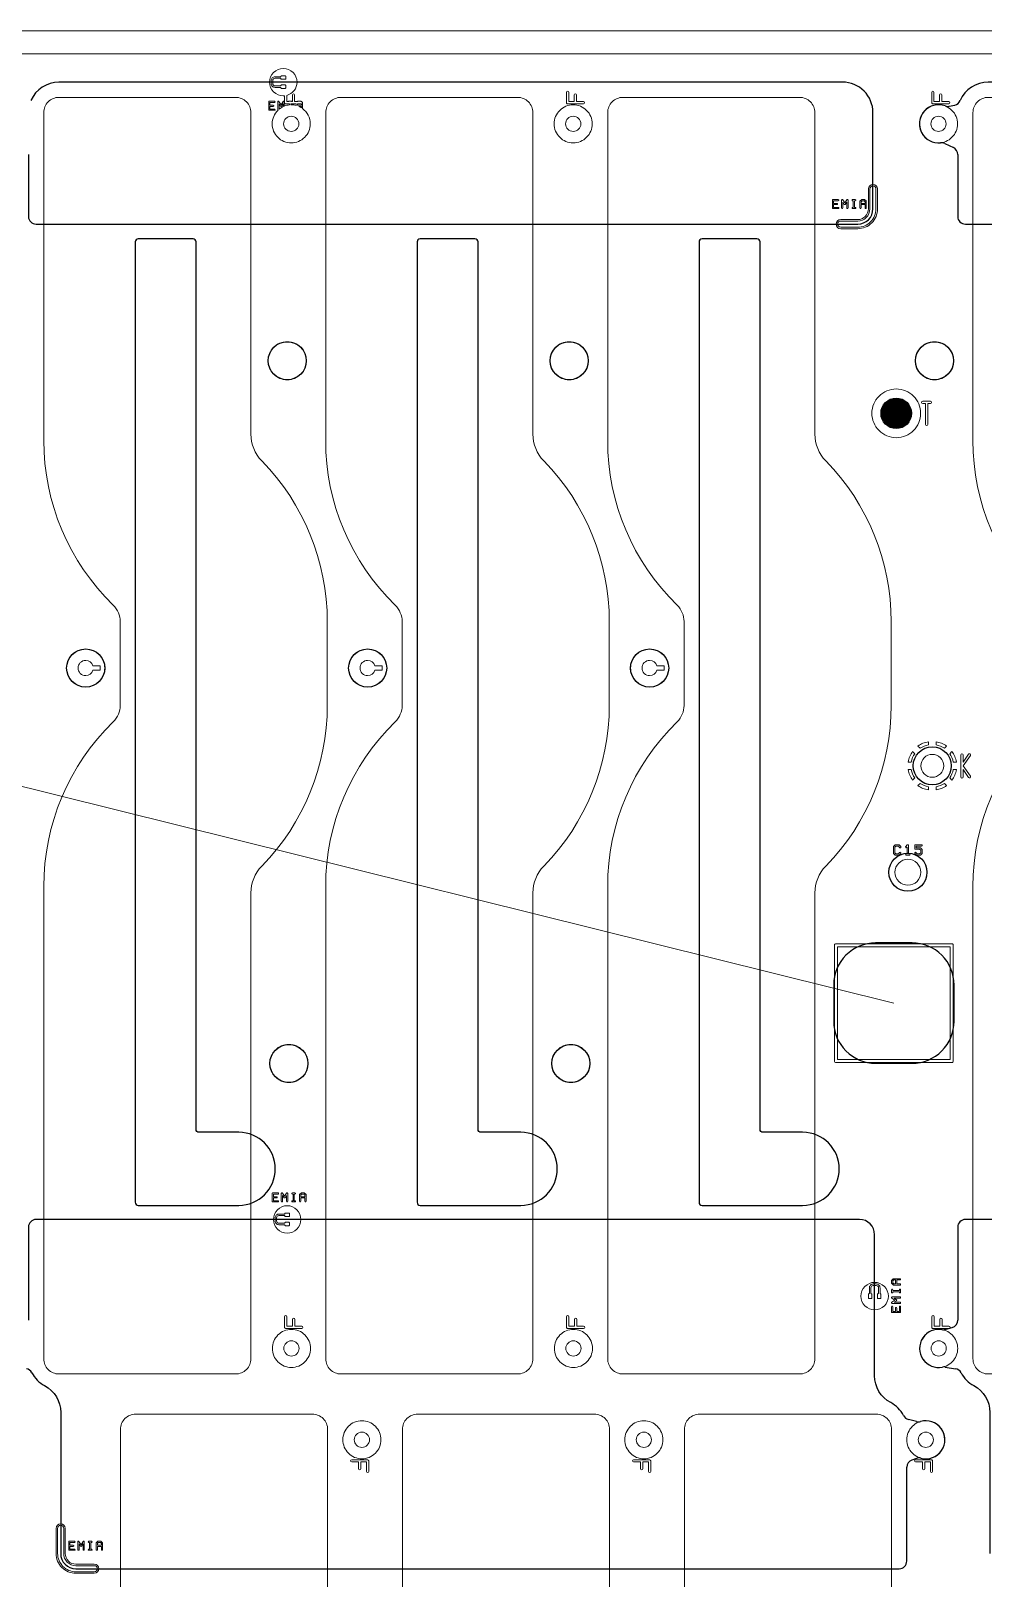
# Model space of a CAD drawing. Extents: x 2864 to 3941, y 2420 to 3182.
# Drawn here: x 3555.5 to 3618, y 2749.6 to 2851.2 of the extents above; entities that cross this region are included whole.
import ezdxf

# ---------------------------------------------------------------- set-up
doc = ezdxf.new("R2010")
doc.units = 0
doc.layers.get('0').update_dxf_attribs({"lineweight": 0})
doc.layers.add('EMI-T', color=6, linetype='Continuous', lineweight=0)
doc.layers.add('備註', color=1, linetype='Continuous', lineweight=0)
doc.layers.add('emia-b-panel_layer1', color=2, linetype='Continuous')
doc.layers.add('peta-b_layer0', color=1, linetype='Continuous')

# ---------------------------------------------------------------- blocks, each defined once
blk = doc.blocks.new('PAD_R1')
at = {"const_width": 0.5}
blk.add_lwpolyline([(0.25, 0, 1), (-0.25, 0, 1)], format="xyb", close=True, dxfattribs=at)

msp = doc.modelspace()

# ---------------------------------------------------------------- linework, layer by layer
for p, q in [((3571.79058, 2846.03856), (3571.79058, 2846.38916)), ((3572.05495, 2846.38916), (3572.05495, 2846.20685)), ((3591.24801, 2846.38469), (3591.76953, 2846.38469)), ((3615.22801, 2846.38469), (3615.74953, 2846.38469)), ((3609.52789, 2839.51322), (3609.61398, 2839.51322)), ((3613.51949, 2803.72363), (3613.37605, 2803.86707)), ((3614.42031, 2804.30387), (3614.42031, 2804.50672)), ((3613.37606, 2801.98567), (3613.51949, 2802.12911)), ((3613.06387, 2797.05352), (3613.16321, 2797.05352)), ((3572.74993, 2774.29431), (3572.83602, 2774.29431)), ((3612.29459, 2768.82892), (3612.55287, 2768.82892)), ((3572.75255, 2765.9833), (3573.27407, 2765.9833)), ((3591.26255, 2765.9833), (3591.78407, 2765.9833)), ((3615.24255, 2765.9833), (3615.76407, 2765.9833)), ((3559.39266, 2751.41883), (3559.47875, 2751.41883))]:
    msp.add_line(p, q)
at = {"linetype": 'Continuous'}
for points in [[(3730.99591, 2849.67637), (3730.99591, 2851.17637), (3500.93836, 2851.17637), (3500.93836, 2849.67637)], [(3573.25496, 2846.30299), (3572.99058, 2846.30299), (3572.99058, 2846.38469), (3573.25496, 2846.38469)], [(3610.26007, 2839.8515), (3609.9957, 2839.8515), (3609.9957, 2839.96711), (3610.05836, 2840.02977), (3610.19741, 2840.02977), (3610.26007, 2839.96711)], [(3615.85146, 2783.64859), (3608.45146, 2783.64859), (3608.45146, 2791.04859), (3615.85146, 2791.04859)], [(3573.48212, 2774.63259), (3573.21774, 2774.63259), (3573.21774, 2774.7482), (3573.28041, 2774.81086), (3573.41945, 2774.81086), (3573.48212, 2774.7482)], [(3612.25459, 2768.90892), (3612.13898, 2768.90892), (3612.07631, 2768.97158), (3612.07631, 2769.11063), (3612.13898, 2769.17329), (3612.25459, 2769.17329)], [(3560.12484, 2751.75711), (3559.86047, 2751.75711), (3559.86047, 2751.87272), (3559.92313, 2751.93538), (3560.06218, 2751.93538), (3560.12484, 2751.87272)]]:
    msp.add_lwpolyline(points, close=True, dxfattribs=at)
for points in [[(3573.83872, 2845.07654, 0.237063), (3573.33495, 2846.07935), (3573.33495, 2846.26299), (3573.33495, 2846.4348, 0.073855), (3573.33335, 2846.44641, 0.467416), (3573.25953, 2846.53469), (3573.25201, 2846.53469), (3573.23715, 2846.54955, 0.200868), (3573.20857, 2846.56127), (3573.03692, 2846.56127, 0.200524), (3573.00839, 2846.54955), (3572.99353, 2846.53469), (3572.81301, 2846.53469), (3572.81301, 2846.98122, 1), (3572.66301, 2846.98122), (3572.66301, 2846.53469), (3572.64654, 2846.53469, 0.317234), (3572.60886, 2846.56127), (3572.52277, 2846.56127), (3572.43668, 2846.56127, 0.317227), (3572.399, 2846.53469), (3572.29149, 2846.53469), (3572.29149, 2846.9439, 0.343204), (3572.97024, 2847.81628, 0.414215), (3572.07024, 2848.71628, 0.414215), (3571.17024, 2847.81628, 0.414215), (3572.07024, 2846.91628, 0.019849), (3572.14149, 2846.91911), (3572.14149, 2846.45969, 0.414241), (3572.21648, 2846.38469), (3572.48277, 2846.38469), (3572.48277, 2846.32204, 0.071789), (3572.13496, 2846.24127)], [(3571.49495, 2845.96471, 1), (3571.49495, 2846.04471), (3571.19058, 2846.04471), (3571.19058, 2846.22299), (3571.40886, 2846.22299, 1), (3571.40886, 2846.30299), (3571.19058, 2846.30299), (3571.19058, 2846.48127), (3571.49495, 2846.48127, 1), (3571.49495, 2846.56127), (3571.15058, 2846.56127, 0.414265), (3571.11059, 2846.52127), (3571.11059, 2846.26299)], [(3571.11059, 2846.26299), (3571.11059, 2846.00471, 0.414265), (3571.15058, 2845.96471), (3571.49495, 2845.96471)], [(3571.92277, 2846.3351), (3571.78387, 2846.54346, 0.743057), (3571.71058, 2846.52117), (3571.71058, 2846.00471, 0.193736), (3571.72174, 2845.97701, 0.203842), (3571.33872, 2845.07654, 0.414215), (3572.58872, 2843.82654, 0.414215), (3573.83872, 2845.07654)], [(3571.79058, 2846.38916), (3571.88949, 2846.2408, 0.535232), (3571.95605, 2846.2408), (3572.05495, 2846.38916)], [(3572.13496, 2846.24127), (3572.13496, 2846.52117, 0.743057), (3572.06167, 2846.54346), (3571.92277, 2846.3351)], [(3572.91059, 2846.28439, 0.065207), (3572.58872, 2846.32654, 0.005286), (3572.56277, 2846.32627), (3572.56277, 2846.38469), (3572.73801, 2846.38469)], [(3591.76953, 2846.38469, 1), (3591.76953, 2846.53469), (3591.32301, 2846.53469), (3591.32301, 2846.98122, 1), (3591.17301, 2846.98122), (3591.17301, 2846.53469), (3590.80149, 2846.53469), (3590.80149, 2847.15506, 1), (3590.65148, 2847.15506), (3590.65148, 2846.45969, 0.414241), (3590.72649, 2846.38469), (3591.24801, 2846.38469)], [(3615.74953, 2846.38469, 1), (3615.74953, 2846.53469), (3615.30301, 2846.53469), (3615.30301, 2846.98122, 1), (3615.15301, 2846.98122), (3615.15301, 2846.53469), (3614.78149, 2846.53469), (3614.78149, 2847.15506, 1), (3614.63149, 2847.15506), (3614.63149, 2846.45969, 0.414241), (3614.70649, 2846.38469), (3615.22801, 2846.38469)], [(3608.50007, 2839.51322, 1), (3608.50007, 2839.59322), (3608.1957, 2839.59322), (3608.1957, 2839.7715), (3608.41398, 2839.7715, 1), (3608.41398, 2839.8515), (3608.1957, 2839.8515), (3608.1957, 2840.02977), (3608.50007, 2840.02977, 1), (3608.50007, 2840.10977), (3608.1557, 2840.10977, 0.414265), (3608.1157, 2840.06977), (3608.1157, 2839.8115)], [(3608.1157, 2839.8115), (3608.1157, 2839.55322, 0.414265), (3608.1557, 2839.51322), (3608.50007, 2839.51322)], [(3608.92789, 2839.88361), (3608.78898, 2840.09196, 0.743057), (3608.7157, 2840.06967), (3608.7157, 2839.55322, 1), (3608.7957, 2839.55322), (3608.7957, 2839.93766)], [(3608.7957, 2839.93766), (3608.8946, 2839.78931, 0.535232), (3608.96117, 2839.78931), (3609.06007, 2839.93766)], [(3609.14007, 2839.55322), (3609.14007, 2840.06967, 0.743057), (3609.06679, 2840.09196), (3608.92789, 2839.88361)], [(3609.06007, 2839.93766), (3609.06007, 2839.55322, 1), (3609.14007, 2839.55322)], [(3609.61398, 2839.51322, 1), (3609.61398, 2839.59322), (3609.56789, 2839.59322), (3609.56789, 2840.02977), (3609.61398, 2840.02977, 1), (3609.61398, 2840.10977), (3609.52789, 2840.10977), (3609.44179, 2840.10977, 1), (3609.44179, 2840.02977), (3609.48788, 2840.02977), (3609.48788, 2839.59322), (3609.44179, 2839.59322, 1), (3609.44179, 2839.51322), (3609.52789, 2839.51322)], [(3610.34007, 2839.55322), (3610.34007, 2839.8115), (3610.34007, 2839.98339, 0.200868), (3610.32836, 2840.01197), (3610.24226, 2840.09806, 0.200868), (3610.21369, 2840.10977), (3610.04208, 2840.10977, 0.200868), (3610.01351, 2840.09806), (3609.92741, 2840.01197, 0.200868), (3609.9157, 2839.98339), (3609.9157, 2839.8115)], [(3609.9157, 2839.8115), (3609.9157, 2839.55322, 1), (3609.9957, 2839.55322), (3609.9957, 2839.7715), (3610.26007, 2839.7715), (3610.26007, 2839.55322, 1), (3610.34007, 2839.55322)], [(3613.08996, 2803.17637), (3613.29281, 2803.17637, -0.106992), (3613.51949, 2803.72363)], [(3613.72961, 2804.22062), (3613.87305, 2804.07719, -0.106991), (3614.42031, 2804.30387)], [(3614.92031, 2804.50672), (3614.92031, 2804.30387, -0.106992), (3615.46757, 2804.07719), (3615.61101, 2804.22062)], [(3615.96456, 2803.86707), (3615.82112, 2803.72363, -0.106991), (3616.0478, 2803.17637), (3616.25066, 2803.17637)], [(3616.68764, 2803.16194), (3616.68764, 2803.64129, 1), (3616.53764, 2803.64129), (3616.53764, 2802.20089, 1), (3616.68764, 2802.20089), (3616.68764, 2802.68024)], [(3617.17107, 2802.24347), (3616.70375, 2802.92109), (3617.17107, 2803.59871, 1), (3617.04759, 2803.68387), (3616.68764, 2803.16194)], [(3613.51949, 2802.12911, -0.106993), (3613.29281, 2802.67637), (3613.08996, 2802.67637)], [(3616.25066, 2802.67637), (3616.0478, 2802.67637, -0.106992), (3615.82112, 2802.12911), (3615.96456, 2801.98567)], [(3616.68764, 2802.68024), (3617.04759, 2802.15831, 1), (3617.17107, 2802.24347)], [(3614.42031, 2801.34602), (3614.42031, 2801.54887, -0.106992), (3613.87305, 2801.77556), (3613.72961, 2801.63212)], [(3615.61101, 2801.63212), (3615.46757, 2801.77556, -0.106991), (3614.92031, 2801.54887), (3614.92031, 2801.34602)], [(3613.16321, 2797.05352, 1), (3613.16321, 2797.15352), (3613.11387, 2797.15352), (3613.11387, 2797.69954, 0.669786), (3613.02836, 2797.73474), (3612.92918, 2797.63556, 1), (3612.99989, 2797.56485), (3613.01387, 2797.57883)], [(3613.01387, 2797.57883), (3613.01387, 2797.15352), (3612.96454, 2797.15352, 1), (3612.96454, 2797.05352), (3613.06387, 2797.05352)], [(3571.72212, 2774.29431, 1), (3571.72212, 2774.37431), (3571.41774, 2774.37431), (3571.41774, 2774.55259), (3571.63602, 2774.55259, 1), (3571.63602, 2774.63259), (3571.41774, 2774.63259), (3571.41774, 2774.81086), (3571.72212, 2774.81086, 1), (3571.72212, 2774.89086), (3571.37774, 2774.89086, 0.414265), (3571.33775, 2774.85086), (3571.33775, 2774.59259)], [(3571.33775, 2774.59259), (3571.33775, 2774.33431, 0.414265), (3571.37774, 2774.29431), (3571.72212, 2774.29431)], [(3572.14993, 2774.6647), (3572.01103, 2774.87305, 0.743057), (3571.93774, 2774.85076), (3571.93774, 2774.33431, 1), (3572.01775, 2774.33431), (3572.01775, 2774.71875)], [(3572.01775, 2774.71875), (3572.11665, 2774.5704, 0.535232), (3572.18321, 2774.5704), (3572.28212, 2774.71875)], [(3572.36212, 2774.33431), (3572.36212, 2774.85076, 0.743057), (3572.28883, 2774.87305), (3572.14993, 2774.6647)], [(3572.28212, 2774.71875), (3572.28212, 2774.33431, 1), (3572.36212, 2774.33431)], [(3572.83602, 2774.29431, 1), (3572.83602, 2774.37431), (3572.78993, 2774.37431), (3572.78993, 2774.81086), (3572.83602, 2774.81086, 1), (3572.83602, 2774.89086), (3572.74993, 2774.89086), (3572.66384, 2774.89086, 1), (3572.66384, 2774.81086), (3572.70993, 2774.81086), (3572.70993, 2774.37431), (3572.66384, 2774.37431, 1), (3572.66384, 2774.29431), (3572.74993, 2774.29431)], [(3573.56211, 2774.33431), (3573.56211, 2774.59259), (3573.56211, 2774.76448, 0.200868), (3573.5504, 2774.79306), (3573.46431, 2774.87915, 0.200868), (3573.43574, 2774.89086), (3573.26412, 2774.89086, 0.200868), (3573.23555, 2774.87915), (3573.14946, 2774.79306, 0.200868), (3573.13775, 2774.76448), (3573.13775, 2774.59259)], [(3573.13775, 2774.59259), (3573.13775, 2774.33431, 1), (3573.21774, 2774.33431), (3573.21774, 2774.55259), (3573.48212, 2774.55259), (3573.48212, 2774.33431, 1), (3573.56211, 2774.33431)], [(3612.55287, 2768.82892, 1), (3612.55287, 2768.90892), (3612.33459, 2768.90892), (3612.33459, 2769.17329), (3612.55287, 2769.17329, 1), (3612.55287, 2769.25329), (3612.29459, 2769.25329), (3612.1227, 2769.25329, 0.200868), (3612.09412, 2769.24157), (3612.00803, 2769.15548, 0.200868), (3611.99631, 2769.12691), (3611.99631, 2768.9553, 0.200868), (3612.00803, 2768.92673), (3612.09412, 2768.84063, 0.200868), (3612.1227, 2768.82892), (3612.29459, 2768.82892)], [(3612.59287, 2768.35501), (3612.59287, 2768.4411), (3612.59287, 2768.5272, 1), (3612.51287, 2768.5272), (3612.51287, 2768.4811), (3612.07631, 2768.4811), (3612.07631, 2768.5272, 1), (3611.99631, 2768.5272), (3611.99631, 2768.4411)], [(3611.99631, 2768.4411), (3611.99631, 2768.35501, 1), (3612.07631, 2768.35501), (3612.07631, 2768.4011), (3612.51287, 2768.4011), (3612.51287, 2768.35501, 1), (3612.59287, 2768.35501)], [(3612.16842, 2767.97329), (3612.55287, 2767.97329, 1), (3612.55287, 2768.05329), (3612.03642, 2768.05329, 0.743057), (3612.01413, 2767.98001), (3612.22248, 2767.8411)], [(3612.22248, 2767.8411), (3612.01413, 2767.7022, 0.743057), (3612.03642, 2767.62892), (3612.55287, 2767.62892)], [(3612.59287, 2767.06892), (3612.59287, 2767.41329, 1), (3612.51287, 2767.41329), (3612.51287, 2767.10892), (3612.33459, 2767.10892), (3612.33459, 2767.3272, 1), (3612.25459, 2767.3272), (3612.25459, 2767.10892), (3612.07631, 2767.10892), (3612.07631, 2767.41329, 1), (3611.99631, 2767.41329), (3611.99631, 2767.06892, 0.414265), (3612.03632, 2767.02892), (3612.29459, 2767.02892)], [(3612.16843, 2767.70892), (3612.31678, 2767.80782, 0.535232), (3612.31678, 2767.87439), (3612.16842, 2767.97329)], [(3612.55287, 2767.62892, 1), (3612.55287, 2767.70892), (3612.16843, 2767.70892)], [(3612.29459, 2767.02892), (3612.55287, 2767.02892, 0.414265), (3612.59287, 2767.06892)], [(3573.27407, 2765.9833, 1), (3573.27407, 2766.1333), (3572.82755, 2766.1333), (3572.82755, 2766.57982, 1), (3572.67755, 2766.57982), (3572.67755, 2766.1333), (3572.30602, 2766.1333), (3572.30602, 2766.75366, 1), (3572.15603, 2766.75366), (3572.15603, 2766.0583, 0.414241), (3572.23103, 2765.9833), (3572.75255, 2765.9833)], [(3591.78407, 2765.9833, 1), (3591.78407, 2766.1333), (3591.33755, 2766.1333), (3591.33755, 2766.57982, 1), (3591.18755, 2766.57982), (3591.18755, 2766.1333), (3590.81603, 2766.1333), (3590.81603, 2766.75366, 1), (3590.66602, 2766.75366), (3590.66602, 2766.0583, 0.414241), (3590.74102, 2765.9833), (3591.26255, 2765.9833)], [(3615.76407, 2765.9833, 1), (3615.76407, 2766.1333), (3615.31755, 2766.1333), (3615.31755, 2766.57982, 1), (3615.16755, 2766.57982), (3615.16755, 2766.1333), (3614.79602, 2766.1333), (3614.79602, 2766.75366, 1), (3614.64603, 2766.75366), (3614.64603, 2766.0583, 0.414241), (3614.72103, 2765.9833), (3615.24255, 2765.9833)], [(3558.36484, 2751.41883, 1), (3558.36484, 2751.49883), (3558.06047, 2751.49883), (3558.06047, 2751.67711), (3558.27875, 2751.67711, 1), (3558.27875, 2751.75711), (3558.06047, 2751.75711), (3558.06047, 2751.93538), (3558.36484, 2751.93538, 1), (3558.36484, 2752.01538), (3558.02047, 2752.01538, 0.414265), (3557.98047, 2751.97538), (3557.98047, 2751.71711)], [(3558.79266, 2751.78922), (3558.65376, 2751.99757, 0.743057), (3558.58047, 2751.97528), (3558.58047, 2751.45883, 1), (3558.66047, 2751.45883), (3558.66047, 2751.84327)], [(3558.66047, 2751.84327), (3558.75937, 2751.69492, 0.535232), (3558.82594, 2751.69492), (3558.92484, 2751.84327)], [(3559.00484, 2751.45883), (3559.00484, 2751.97528, 0.743057), (3558.93156, 2751.99757), (3558.79266, 2751.78922)], [(3558.92484, 2751.84327), (3558.92484, 2751.45883, 1), (3559.00484, 2751.45883)], [(3559.47875, 2751.41883, 1), (3559.47875, 2751.49883), (3559.43266, 2751.49883), (3559.43266, 2751.93538), (3559.47875, 2751.93538, 1), (3559.47875, 2752.01538), (3559.39266, 2752.01538), (3559.30657, 2752.01538, 1), (3559.30657, 2751.93538), (3559.35266, 2751.93538), (3559.35266, 2751.49883), (3559.30657, 2751.49883, 1), (3559.30657, 2751.41883), (3559.39266, 2751.41883)], [(3560.20484, 2751.45883), (3560.20484, 2751.71711), (3560.20484, 2751.889, 0.200868), (3560.19313, 2751.91758), (3560.10704, 2752.00367, 0.200868), (3560.07846, 2752.01538), (3559.90685, 2752.01538, 0.200868), (3559.87828, 2752.00367), (3559.79219, 2751.91758, 0.200868), (3559.78047, 2751.889), (3559.78047, 2751.71711)], [(3557.98047, 2751.71711), (3557.98047, 2751.45883, 0.414265), (3558.02047, 2751.41883), (3558.36484, 2751.41883)], [(3559.78047, 2751.71711), (3559.78047, 2751.45883, 1), (3559.86047, 2751.45883), (3559.86047, 2751.67711), (3560.12484, 2751.67711), (3560.12484, 2751.45883, 1), (3560.20484, 2751.45883)]]:
    msp.add_lwpolyline(points, format="xyb", dxfattribs=at)
for points in [[(3572.23274, 2847.45378, -0.414253), (3572.18274, 2847.40378), (3571.95774, 2847.40378, -0.414253), (3571.90774, 2847.45378), (3571.90774, 2847.47054), (3571.52447, 2847.47054, -0.414222), (3571.27447, 2847.72054), (3571.27447, 2847.92054, -0.414222), (3571.52447, 2848.17054), (3571.90774, 2848.17054), (3571.90774, 2848.17878, -0.414253), (3571.95774, 2848.22878), (3572.18274, 2848.22878, -0.414253), (3572.23274, 2848.17878), (3572.23274, 2848.05378, -0.414253), (3572.18274, 2848.00378), (3571.95774, 2848.00378, -0.414253), (3571.90774, 2848.05378), (3571.90774, 2848.07054), (3571.52447, 2848.07054, 0.414224), (3571.37447, 2847.92054), (3571.37447, 2847.72054, 0.414224), (3571.52447, 2847.57054), (3571.90774, 2847.57054), (3571.90774, 2847.57878, -0.414253), (3571.95774, 2847.62878), (3572.18274, 2847.62878, -0.414253), (3572.23274, 2847.57878)], [(3574.95848, 2806.89485), (3574.95848, 2812.39471, 0.196007), (3570.65467, 2822.952, -0.196009), (3569.94198, 2824.69974), (3569.94198, 2845.81629, 0.414215), (3568.94198, 2846.81628), (3557.34206, 2846.81628, 0.414215), (3556.34206, 2845.81629), (3556.34206, 2824.28521, 0.202321), (3560.90556, 2813.46875, -0.202214), (3561.35856, 2812.39471), (3561.35856, 2806.89485, -0.202309), (3560.90517, 2805.82043, 0.202312), (3556.34206, 2795.00435), (3556.34206, 2763.99628, 0.414215), (3557.34206, 2762.99628), (3568.94198, 2762.99628, 0.414215), (3569.94198, 2763.99628), (3569.94198, 2794.58982, -0.196013), (3570.6547, 2796.33759, 0.196007)], [(3593.46848, 2806.89485), (3593.46848, 2812.39471, 0.196007), (3589.16467, 2822.952, -0.196009), (3588.45198, 2824.69974), (3588.45198, 2845.81629, 0.414215), (3587.45198, 2846.81628), (3575.85205, 2846.81628, 0.414215), (3574.85206, 2845.81629), (3574.85206, 2824.28521, 0.202321), (3579.41555, 2813.46875, -0.202214), (3579.86856, 2812.39471), (3579.86856, 2806.89485, -0.202309), (3579.41517, 2805.82043, 0.202312), (3574.85206, 2795.00435), (3574.85206, 2763.99628, 0.414215), (3575.85205, 2762.99628), (3587.45198, 2762.99628, 0.414215), (3588.45198, 2763.99628), (3588.45198, 2794.58982, -0.196013), (3589.1647, 2796.33759, 0.196007)], [(3592.34872, 2845.07654, 0.414215), (3591.09872, 2846.32654, 0.414215), (3589.84872, 2845.07654, 0.414215), (3591.09872, 2843.82654, 0.414215)], [(3611.97848, 2806.89485), (3611.97848, 2812.39471, 0.196007), (3607.67467, 2822.952, -0.196009), (3606.96198, 2824.69974), (3606.96198, 2845.81629, 0.414215), (3605.96198, 2846.81628), (3594.36206, 2846.81628, 0.414215), (3593.36206, 2845.81629), (3593.36206, 2824.28521, 0.202321), (3597.92555, 2813.46875, -0.202214), (3598.37856, 2812.39471), (3598.37856, 2806.89485, -0.202309), (3597.92517, 2805.82043, 0.202312), (3593.36206, 2795.00435), (3593.36206, 2763.99628, 0.414215), (3594.36206, 2762.99628), (3605.96198, 2762.99628, 0.414215), (3606.96198, 2763.99628), (3606.96198, 2794.58982, -0.196013), (3607.6747, 2796.33759, 0.196007)], [(3616.32872, 2845.07654, 0.414215), (3615.07872, 2846.32654, 0.414215), (3613.82872, 2845.07654, 0.414215), (3615.07872, 2843.82654, 0.414215)], [(3635.95848, 2806.89485), (3635.95848, 2812.39471, 0.196007), (3631.65467, 2822.952, -0.196009), (3630.94198, 2824.69974), (3630.94198, 2845.81629, 0.414215), (3629.94198, 2846.81628), (3618.34206, 2846.81628, 0.414215), (3617.34206, 2845.81629), (3617.34206, 2824.28521, 0.202321), (3621.90556, 2813.46875, -0.202214), (3622.35856, 2812.39471), (3622.35856, 2806.89485, -0.202309), (3621.90517, 2805.82043, 0.202312), (3617.34206, 2795.00435), (3617.34206, 2763.99628, 0.414215), (3618.34206, 2762.99628), (3629.94198, 2762.99628, 0.414215), (3630.94198, 2763.99628), (3630.94198, 2794.58982, -0.196013), (3631.6547, 2796.33759, 0.196007)], [(3573.08872, 2845.07654, -0.414217), (3572.58872, 2844.57654, -0.414217), (3572.08872, 2845.07654, -0.414217), (3572.58872, 2845.57654, -0.414217)], [(3591.59872, 2845.07654, -0.414217), (3591.09872, 2844.57654, -0.414217), (3590.59872, 2845.07654, -0.414217), (3591.09872, 2845.57654, -0.414217)], [(3615.57872, 2845.07654, -0.414217), (3615.07872, 2844.57654, -0.414217), (3614.57872, 2845.07654, -0.414217), (3615.07872, 2845.57654, -0.414217)], [(3611.07594, 2839.49169), (3611.07594, 2840.80452, 1), (3610.47594, 2840.80452), (3610.47594, 2839.49169, -0.414216), (3609.77594, 2838.79169), (3608.65797, 2838.79169, 1), (3608.65797, 2838.19169), (3609.77594, 2838.19169, 0.414215)], [(3610.97594, 2839.49169, -0.414215), (3609.77594, 2838.29169), (3608.65797, 2838.29169, -1), (3608.65797, 2838.69169), (3609.77594, 2838.69169, 0.414216), (3610.57594, 2839.49169), (3610.57594, 2840.80452, -1), (3610.97594, 2840.80452)], [(3573.57534, 2829.52054, 0.414215), (3572.32534, 2830.77054, 0.414215), (3571.07534, 2829.52054, 0.414215), (3572.32534, 2828.27054, 0.414215)], [(3592.08534, 2829.52054, 0.414215), (3590.83534, 2830.77054, 0.414215), (3589.58534, 2829.52054, 0.414215), (3590.83534, 2828.27054, 0.414215)], [(3616.06534, 2829.52054, 0.414215), (3614.81534, 2830.77054, 0.414215), (3613.56534, 2829.52054, 0.414215), (3614.81534, 2828.27054, 0.414215)], [(3613.90569, 2826.07085, 0.414214), (3612.30574, 2827.6708, 0.414214), (3610.7058, 2826.07085, 0.414214), (3612.30574, 2824.47091, 0.414214)], [(3614.54476, 2826.71077, 1), (3614.54476, 2826.86077), (3614.29642, 2826.86077), (3614.04807, 2826.86077, 1), (3614.04807, 2826.71077), (3614.22142, 2826.71077), (3614.22142, 2825.34537, 1), (3614.37142, 2825.34537), (3614.37142, 2826.71077)], [(3560.34652, 2809.34782, 0.414215), (3559.09652, 2810.59782, 0.414215), (3557.84652, 2809.34782, 0.414215), (3559.09652, 2808.09782, 0.414215)], [(3560.04766, 2809.19782), (3559.57349, 2809.19782, -0.327544), (3559.09652, 2808.84782, -0.414217), (3558.59652, 2809.34782, -0.414217), (3559.09652, 2809.84782, -0.327542), (3559.57349, 2809.49782), (3560.04766, 2809.49782)], [(3578.85652, 2809.34782, 0.414215), (3577.60652, 2810.59782, 0.414215), (3576.35652, 2809.34782, 0.414215), (3577.60652, 2808.09782, 0.414215)], [(3578.55767, 2809.19782), (3578.08349, 2809.19782, -0.327544), (3577.60652, 2808.84782, -0.414217), (3577.10652, 2809.34782, -0.414217), (3577.60652, 2809.84782, -0.327542), (3578.08349, 2809.49782), (3578.55767, 2809.49782)], [(3597.36652, 2809.34782, 0.414215), (3596.11652, 2810.59782, 0.414215), (3594.86652, 2809.34782, 0.414215), (3596.11652, 2808.09782, 0.414215)], [(3597.06766, 2809.19782), (3596.59349, 2809.19782, -0.327544), (3596.11652, 2808.84782, -0.414217), (3595.61652, 2809.34782, -0.414217), (3596.11652, 2809.84782, -0.327542), (3596.59349, 2809.49782), (3597.06766, 2809.49782)], [(3615.42031, 2802.92637, 0.414216), (3614.67031, 2803.67637, 0.414216), (3613.92031, 2802.92637, 0.414216), (3614.67031, 2802.17637, 0.414216)], [(3612.5979, 2797.1675, 1), (3612.52719, 2797.23821), (3612.4425, 2797.15352), (3612.28525, 2797.15352), (3612.2152, 2797.22356), (3612.2152, 2797.57949), (3612.28525, 2797.64954), (3612.4425, 2797.64954), (3612.52719, 2797.56485, 1), (3612.5979, 2797.63556), (3612.49872, 2797.73474, 0.200121), (3612.46321, 2797.74954), (3612.26453, 2797.74954, 0.200121), (3612.22903, 2797.73474), (3612.13, 2797.63571, 0.200121), (3612.1152, 2797.6002), (3612.1152, 2797.20285, 0.200121), (3612.13, 2797.16734), (3612.22903, 2797.06832, 0.200121), (3612.26453, 2797.05352), (3612.46321, 2797.05352, 0.200121), (3612.49872, 2797.06832)], [(3614.01255, 2797.20285), (3614.01255, 2797.40153, 0.200121), (3613.99775, 2797.43704), (3613.89872, 2797.53607, 0.200121), (3613.86321, 2797.55087), (3613.6152, 2797.55087), (3613.6152, 2797.64954), (3613.96255, 2797.64954, 1), (3613.96255, 2797.74954), (3613.5652, 2797.74954, 0.414253), (3613.5152, 2797.69954), (3613.5152, 2797.50087, 0.414253), (3613.5652, 2797.45087), (3613.8425, 2797.45087), (3613.91255, 2797.38082), (3613.91255, 2797.22356), (3613.8425, 2797.15352), (3613.68524, 2797.15352), (3613.60055, 2797.23821, 1), (3613.52984, 2797.1675), (3613.62903, 2797.06832, 0.200121), (3613.66453, 2797.05352), (3613.86321, 2797.05352, 0.200121), (3613.89872, 2797.06832), (3613.99775, 2797.16734, 0.200121)], [(3613.91912, 2795.93687, 0.414215), (3613.06912, 2796.78687, 0.414215), (3612.21912, 2795.93687, 0.414215), (3613.06912, 2795.08687, 0.414215)], [(3616.05146, 2783.54859), (3616.05146, 2791.14859, 0.414228), (3615.95146, 2791.24859), (3608.35146, 2791.24859, 0.414228), (3608.25146, 2791.14859), (3608.25146, 2783.54859, 0.414228), (3608.35146, 2783.44859), (3615.95146, 2783.44859, 0.414228)], [(3573.68455, 2783.38345, 0.414215), (3572.43455, 2784.63345, 0.414215), (3571.18455, 2783.38345, 0.414215), (3572.43455, 2782.13345, 0.414215)], [(3592.19455, 2783.38345, 0.414215), (3590.94455, 2784.63345, 0.414215), (3589.69455, 2783.38345, 0.414215), (3590.94455, 2782.13345, 0.414215)], [(3573.22364, 2773.14358, 0.414215), (3572.32364, 2774.04358, 0.414215), (3571.42364, 2773.14358, 0.414215), (3572.32364, 2772.24358, 0.414215)], [(3572.48614, 2772.78108, -0.414253), (3572.43614, 2772.73108), (3572.21114, 2772.73108, -0.414253), (3572.16114, 2772.78108), (3572.16114, 2772.79784), (3571.77787, 2772.79784, -0.414222), (3571.52787, 2773.04784), (3571.52787, 2773.24784, -0.414222), (3571.77787, 2773.49784), (3572.16114, 2773.49784), (3572.16114, 2773.50608, -0.414253), (3572.21114, 2773.55608), (3572.43614, 2773.55608, -0.414253), (3572.48614, 2773.50608), (3572.48614, 2773.38108, -0.414253), (3572.43614, 2773.33108), (3572.21114, 2773.33108, -0.414253), (3572.16114, 2773.38108), (3572.16114, 2773.39784), (3571.77787, 2773.39784, 0.414224), (3571.62787, 2773.24784), (3571.62787, 2773.04784, 0.414224), (3571.77787, 2772.89784), (3572.16114, 2772.89784), (3572.16114, 2772.90608, -0.414253), (3572.21114, 2772.95608), (3572.43614, 2772.95608, -0.414253), (3572.48614, 2772.90608)], [(3611.78701, 2768.11002, 0.414215), (3610.88701, 2769.01002, 0.414215), (3609.98701, 2768.11002, 0.414215), (3610.88701, 2767.21002, 0.414215)], [(3611.29951, 2767.99752, -0.414253), (3611.24951, 2767.94752), (3611.12451, 2767.94752, -0.414253), (3611.07451, 2767.99752), (3611.07451, 2768.22252, -0.414253), (3611.12451, 2768.27252), (3611.14126, 2768.27252), (3611.14126, 2768.65579, 0.414224), (3610.99126, 2768.80579), (3610.79126, 2768.80579, 0.414224), (3610.64126, 2768.65579), (3610.64126, 2768.27252), (3610.64951, 2768.27252, -0.414253), (3610.69951, 2768.22252), (3610.69951, 2767.99752, -0.414253), (3610.64951, 2767.94752), (3610.52451, 2767.94752, -0.414253), (3610.47451, 2767.99752), (3610.47451, 2768.22252, -0.414253), (3610.52451, 2768.27252), (3610.54126, 2768.27252), (3610.54126, 2768.65579, -0.414222), (3610.79126, 2768.90579), (3610.99126, 2768.90579, -0.414222), (3611.24126, 2768.65579), (3611.24126, 2768.27252), (3611.24951, 2768.27252, -0.414253), (3611.29951, 2768.22252)], [(3573.85326, 2764.67514, 0.414215), (3572.60326, 2765.92514, 0.414215), (3571.35326, 2764.67514, 0.414215), (3572.60326, 2763.42514, 0.414215)], [(3573.10326, 2764.67514, -0.414217), (3572.60326, 2764.17514, -0.414217), (3572.10326, 2764.67514, -0.414217), (3572.60326, 2765.17514, -0.414217)], [(3592.36326, 2764.67514, 0.414215), (3591.11326, 2765.92514, 0.414215), (3589.86326, 2764.67514, 0.414215), (3591.11326, 2763.42514, 0.414215)], [(3591.61326, 2764.67514, -0.414217), (3591.11326, 2764.17514, -0.414217), (3590.61326, 2764.67514, -0.414217), (3591.11326, 2765.17514, -0.414217)], [(3616.34326, 2764.67514, 0.414215), (3615.09326, 2765.92514, 0.414215), (3613.84326, 2764.67514, 0.414215), (3615.09326, 2763.42514, 0.414215)], [(3615.59326, 2764.67514, -0.414217), (3615.09326, 2764.17514, -0.414217), (3614.59326, 2764.67514, -0.414217), (3615.09326, 2765.17514, -0.414217)], [(3574.97856, 2677.53646), (3574.97856, 2699.06753, 0.202321), (3570.41506, 2709.88399, -0.202214), (3569.96206, 2710.95803), (3569.96206, 2716.45789, -0.202309), (3570.41545, 2717.53231, 0.202312), (3574.97856, 2728.3484), (3574.97856, 2759.35646, 0.414215), (3573.97856, 2760.35646), (3562.37863, 2760.35646, 0.414215), (3561.37864, 2759.35646), (3561.37864, 2728.76292, -0.196013), (3560.66591, 2727.01515, 0.196007), (3556.36213, 2716.45789), (3556.36213, 2710.95803, 0.196007), (3560.66594, 2700.40074, -0.196009), (3561.37864, 2698.653), (3561.37864, 2677.53646, 0.414215), (3562.37863, 2676.53646), (3573.97856, 2676.53646, 0.414215)], [(3593.48856, 2677.53646), (3593.48856, 2699.06753, 0.202321), (3588.92506, 2709.88399, -0.202214), (3588.47206, 2710.95803), (3588.47206, 2716.45789, -0.202309), (3588.92545, 2717.53231, 0.202312), (3593.48856, 2728.3484), (3593.48856, 2759.35646, 0.414215), (3592.48856, 2760.35646), (3580.88863, 2760.35646, 0.414215), (3579.88863, 2759.35646), (3579.88863, 2728.76292, -0.196013), (3579.17591, 2727.01515, 0.196007), (3574.87214, 2716.45789), (3574.87214, 2710.95803, 0.196007), (3579.17594, 2700.40074, -0.196009), (3579.88863, 2698.653), (3579.88863, 2677.53646, 0.414215), (3580.88863, 2676.53646), (3592.48856, 2676.53646, 0.414215)], [(3578.47736, 2758.6776, 0.414215), (3577.22736, 2759.9276, 0.414215), (3575.97736, 2758.6776, 0.414215), (3577.22736, 2757.4276, 0.414215)], [(3611.99856, 2677.53646), (3611.99856, 2699.06753, 0.202321), (3607.43506, 2709.88399, -0.202214), (3606.98206, 2710.95803), (3606.98206, 2716.45789, -0.202309), (3607.43545, 2717.53231, 0.202312), (3611.99856, 2728.3484), (3611.99856, 2759.35646, 0.414215), (3610.99856, 2760.35646), (3599.39863, 2760.35646, 0.414215), (3598.39864, 2759.35646), (3598.39864, 2728.76292, -0.196013), (3597.68591, 2727.01515, 0.196007), (3593.38213, 2716.45789), (3593.38213, 2710.95803, 0.196007), (3597.68594, 2700.40074, -0.196009), (3598.39864, 2698.653), (3598.39864, 2677.53646, 0.414215), (3599.39863, 2676.53646), (3610.99856, 2676.53646, 0.414215)], [(3596.98735, 2758.6776, 0.414215), (3595.73735, 2759.9276, 0.414215), (3594.48735, 2758.6776, 0.414215), (3595.73735, 2757.4276, 0.414215)], [(3615.49736, 2758.6776, 0.414215), (3614.24736, 2759.9276, 0.414215), (3612.99735, 2758.6776, 0.414215), (3614.24736, 2757.4276, 0.414215)], [(3577.72736, 2758.6776, -0.414217), (3577.22736, 2758.1776, -0.414217), (3576.72736, 2758.6776, -0.414217), (3577.22736, 2759.1776, -0.414217)], [(3596.23735, 2758.6776, -0.414217), (3595.73735, 2758.1776, -0.414217), (3595.23735, 2758.6776, -0.414217), (3595.73735, 2759.1776, -0.414217)], [(3614.74736, 2758.6776, -0.414217), (3614.24736, 2758.1776, -0.414217), (3613.74736, 2758.6776, -0.414217), (3614.24736, 2759.1776, -0.414217)], [(3577.67459, 2756.59908), (3577.67459, 2757.29445, 0.414241), (3577.59959, 2757.36945), (3577.07806, 2757.36945), (3576.55654, 2757.36945, 1), (3576.55654, 2757.21945), (3577.00307, 2757.21945), (3577.00307, 2756.77293, 1), (3577.15307, 2756.77293), (3577.15307, 2757.21945), (3577.52459, 2757.21945), (3577.52459, 2756.59908, 1)], [(3596.18459, 2756.59908), (3596.18459, 2757.29445, 0.414241), (3596.10959, 2757.36945), (3595.58807, 2757.36945), (3595.06654, 2757.36945, 1), (3595.06654, 2757.21945), (3595.51306, 2757.21945), (3595.51306, 2756.77293, 1), (3595.66306, 2756.77293), (3595.66306, 2757.21945), (3596.03459, 2757.21945), (3596.03459, 2756.59908, 1)], [(3614.69459, 2756.59908), (3614.69459, 2757.29445, 0.414241), (3614.61959, 2757.36945), (3614.09807, 2757.36945), (3613.57654, 2757.36945, 1), (3613.57654, 2757.21945), (3614.02307, 2757.21945), (3614.02307, 2756.77293, 1), (3614.17306, 2756.77293), (3614.17306, 2757.21945), (3614.54459, 2757.21945), (3614.54459, 2756.59908, 1)], [(3559.66075, 2749.90916, 1), (3559.66075, 2750.50916), (3558.4536, 2750.50916, -0.414216), (3557.75361, 2751.20916), (3557.75361, 2752.86138, 1), (3557.15361, 2752.86138), (3557.15361, 2751.20916, 0.414215), (3558.4536, 2749.90916)], [(3559.66075, 2750.00916), (3558.4536, 2750.00916, -0.414215), (3557.25361, 2751.20916), (3557.25361, 2752.86138, -1), (3557.65361, 2752.86138), (3557.65361, 2751.20916, 0.414216), (3558.4536, 2750.40916), (3559.66075, 2750.40916, -1)]]:
    msp.add_lwpolyline(points, format="xyb", close=True, dxfattribs=at)
for points in [[(3572.73801, 2846.38469), (3572.91059, 2846.38469), (3572.91059, 2846.28439)], [(3573.08687, 2846.22299), (3573.25496, 2846.22299), (3573.25496, 2846.13419)]]:
    msp.add_lwpolyline(points, dxfattribs=at)
for centre, radius, start, end in [((3572.58872, 2845.07654), 1.25, 115.277953, 129.680487), ((3572.58872, 2845.07654), 1.25, 57.792337, 66.514342), ((3614.67031, 2802.92637), 1.6, 143.989402, 171.010778), ((3614.67031, 2802.92637), 1.6, 98.989222, 126.010598), ((3614.67031, 2802.92637), 1.6, 53.989402, 81.010778), ((3614.67031, 2802.92637), 1.6, 8.989222, 36.010598), ((3614.67031, 2802.92637), 1.6, 188.989389, 216.010785), ((3614.67031, 2802.92637), 1.6, 323.989402, 351.010778), ((3614.67031, 2802.92637), 1.6, 233.989373, 261.01066), ((3614.67031, 2802.92637), 1.6, 278.989222, 306.010598)]:
    msp.add_arc(centre, radius, start, end)
at = {"layer": 'emia-b-panel_layer1'}
for p, q in [((3615.78577, 2846.2312), (3616.14824, 2846.30941)), ((3615.48758, 2843.78867), (3616.05778, 2843.51597)), ((3615.52111, 2765.91931), (3615.97737, 2766.04758)), ((3615.51635, 2763.45291), (3616.20051, 2763.34242)), ((3613.62685, 2759.87237), (3613.09938, 2760.00956)), ((3612.99856, 2750.70916), (3612.99856, 2756.87098)), ((3613.62451, 2757.45334), (3613.32148, 2757.33858))]:
    msp.add_line(p, q, dxfattribs=at)
at = {"layer": 'emia-b-panel_layer1', "linetype": 'Continuous'}
for points in [[(3610.77594, 2839.49169), (3610.77594, 2845.81629, 0.414215), (3608.77594, 2847.81628), (3557.34206, 2847.81628, 0.300402), (3555.5025, 2846.60163)], [(3671.77594, 2839.49169), (3671.77594, 2845.81629, 0.414215), (3669.77594, 2847.81628), (3618.34206, 2847.81628, 0.300402), (3616.5025, 2846.60163)], [(3555.34206, 2843.0649), (3555.34206, 2838.99169, 0.414217), (3555.84206, 2838.49169), (3609.77594, 2838.49169)], [(3616.34206, 2843.0649), (3616.34206, 2838.99169, 0.414217), (3616.84206, 2838.49169), (3670.77594, 2838.49169)], [(3609.88701, 2773.14358), (3555.84206, 2773.14358, 0.414217), (3555.34206, 2772.64358), (3555.34206, 2766.52892)], [(3670.88701, 2773.14358), (3616.84206, 2773.14358, 0.414217), (3616.34206, 2772.64358), (3616.34206, 2766.52892)], [(3612.78015, 2760.26582, 0.15304), (3611.94241, 2761.11996, -0.276556), (3610.88701, 2762.88243), (3610.88701, 2772.14358)], [(3555.56476, 2763.07855, 0.151837), (3556.39821, 2762.23278, -0.276556), (3557.45361, 2760.47031), (3557.45361, 2751.20916)], [(3616.56476, 2763.07855, 0.151837), (3617.39821, 2762.23278, -0.276556), (3618.4536, 2760.47031), (3618.4536, 2751.20916)], [(3558.4536, 2750.20916), (3612.49856, 2750.20916, 0.414217), (3612.99856, 2750.70916)]]:
    msp.add_lwpolyline(points, format="xyb", dxfattribs=at)
msp.add_lwpolyline([(3616.10196, 2786.14859), (3616.10196, 2788.54859, 0.414214), (3613.35146, 2791.29909), (3610.95146, 2791.29909, 0.414214), (3608.20096, 2788.54859), (3608.20096, 2786.14859, 0.414214), (3610.95146, 2783.39809), (3613.35146, 2783.39809, 0.414214)], format="xyb", close=True, dxfattribs=at)
at = {"layer": 'emia-b-panel_layer1'}
for centre, radius in [((3572.32534, 2829.52054), 1.25), ((3590.83534, 2829.52054), 1.25), ((3614.81534, 2829.52054), 1.25), ((3612.30574, 2826.07085), 1), ((3559.09652, 2809.34782), 1.25), ((3577.60652, 2809.34782), 1.25), ((3596.11652, 2809.34782), 1.25), ((3614.67031, 2802.92637), 1.25), ((3613.06912, 2795.93687), 1.25), ((3572.43455, 2783.38345), 1.25), ((3590.94455, 2783.38345), 1.25)]:
    msp.add_circle(centre, radius, dxfattribs=at)
for centre, radius, start, end in [((3615.07768, 2845.07688), 1.25023, 69.824968, 276.39597), ((3615.68047, 2846.71873), 0.49878, 249.877468, 282.187136), ((3616.0429, 2846.79796), 0.49978, 282.168263, 336.868916), ((3615.27237, 2843.33898), 0.49853, 64.425459, 96.381692), ((3615.84206, 2843.0649), 0.5, 359.999978, 64.440058), ((3609.77594, 2839.49169), 1, 270, 0), ((3609.88701, 2772.14358), 1, 0, 90), ((3615.84206, 2766.52892), 0.5, 285.701792, 0.000057), ((3615.0922, 2764.67528), 1.25023, 80.313399, 281.36693), ((3615.38599, 2766.39944), 0.49878, 260.371359, 285.718197), ((3555.12095, 2762.84925), 0.49954, 27.323837, 80.836028), ((3615.43668, 2762.96078), 0.49854, 80.803751, 101.344508), ((3616.12095, 2762.84925), 0.49954, 27.323837, 80.836028), ((3613.22503, 2760.49304), 0.49954, 207.0552, 255.432172), ((3614.2483, 2758.67783), 1.25022, 255.187635, 106.489366), ((3613.75247, 2760.35483), 0.49854, 255.405982, 286.42504), ((3613.49856, 2756.87099), 0.5, 110.742201, 180.000353), ((3613.80126, 2756.98692), 0.49878, 75.199526, 110.753377), ((3558.4536, 2751.20916), 1, 180, 270)]:
    msp.add_arc(centre, radius, start, end, dxfattribs=at)
at = {"layer": 'peta-b_layer0', "linetype": 'Continuous'}
for points in [[(3569.14213, 2774.06662, 1), (3569.14213, 2778.86646), (3566.54204, 2778.86646, -0.414223), (3566.34204, 2779.06646), (3566.34204, 2837.32039, 0.414227), (3566.14204, 2837.52039), (3562.54205, 2837.52039, 0.414227), (3562.34205, 2837.32039), (3562.34205, 2774.26662, 0.414227), (3562.54205, 2774.06662)], [(3587.65213, 2774.06662, 1), (3587.65213, 2778.86646), (3585.05204, 2778.86646, -0.414223), (3584.85204, 2779.06646), (3584.85204, 2837.32039, 0.414227), (3584.65204, 2837.52039), (3581.05204, 2837.52039, 0.414227), (3580.85204, 2837.32039), (3580.85204, 2774.26662, 0.414227), (3581.05204, 2774.06662)], [(3606.16213, 2774.06662, 1), (3606.16213, 2778.86646), (3603.56204, 2778.86646, -0.414223), (3603.36204, 2779.06646), (3603.36204, 2837.32039, 0.414227), (3603.16204, 2837.52039), (3599.56204, 2837.52039, 0.414227), (3599.36205, 2837.32039), (3599.36205, 2774.26662, 0.414227), (3599.56204, 2774.06662)]]:
    msp.add_lwpolyline(points, format="xyb", close=True, dxfattribs=at)
at = {"layer": '備註'}
msp.add_line((3612.15146, 2787.34859), (3421.08568, 2834.85166), dxfattribs=at)

# ---------------------------------------------------------------- block references
at = {"layer": 'EMI-T', "xscale": -2, "yscale": 2}
msp.add_blockref('PAD_R1', (3612.30574, 2826.07085), dxfattribs=at)

doc.saveas('drawing.dxf')
